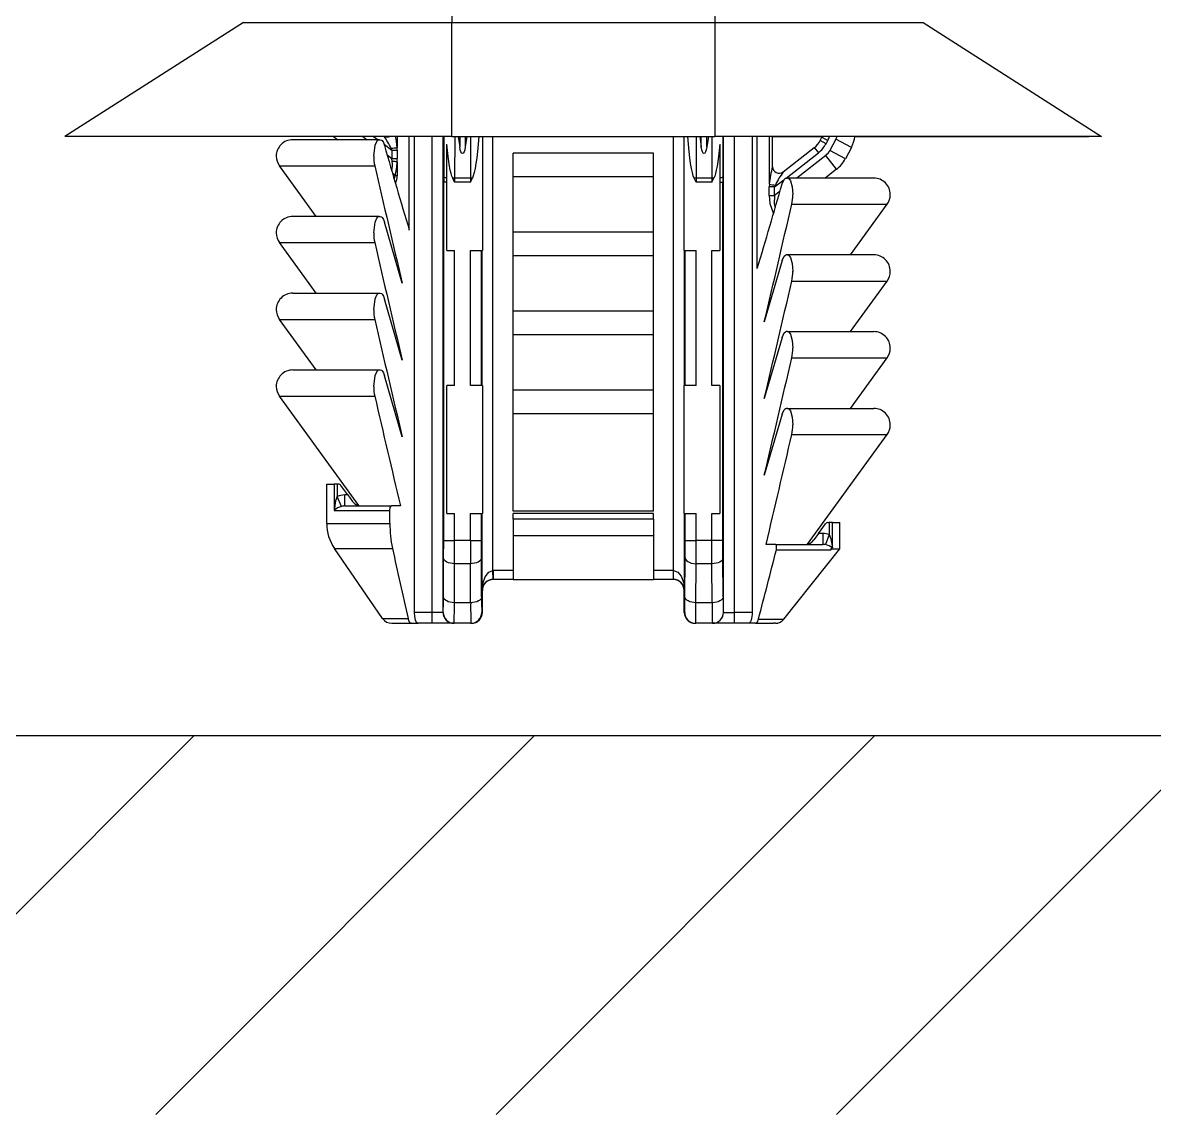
# Model space of a CAD drawing. Header units: inches. Extents: x 47316 to 59086, y 3141 to 11743.
# Drawn here: x 51498.73 to 51506.19, y 3564.49 to 3571.69 of the extents above; entities that cross this region are included whole.
import ezdxf

# ---------------------------------------------------------------- set-up
doc = ezdxf.new("R2010")
doc.units = ezdxf.units.IN
doc.header["$MEASUREMENT"] = 0

msp = doc.modelspace()

# ---------------------------------------------------------------- linework, layer by layer
at = {"color": 0, "lineweight": -2, "ltscale": 0.003915}
for p, q in [((51501.5574, 3571.7372), (51501.5574, 3571.6918)), ((51503.293, 3571.7372), (51503.293, 3571.6918))]:
    msp.add_line(p, q, dxfattribs=at)
at = {"color": 0, "lineweight": -2, "ltscale": 0.120668}
for p, q in [((51500.1846, 3571.6918), (51499.0071, 3570.9417)), ((51504.6658, 3571.6918), (51505.8433, 3570.9417))]:
    msp.add_line(p, q, dxfattribs=at)
at = {"color": 0, "lineweight": -2, "ltscale": 0.118646}
for p, q in [((51500.1846, 3571.6918), (51501.5574, 3571.6918)), ((51503.293, 3571.6918), (51504.6658, 3571.6918))]:
    msp.add_line(p, q, dxfattribs=at)
at = {"color": 0, "lineweight": -2, "ltscale": 0.064835}
for p, q in [((51501.5574, 3570.9417), (51501.5574, 3571.6918)), ((51503.293, 3571.6918), (51503.293, 3570.9417))]:
    msp.add_line(p, q, dxfattribs=at)
at = {"color": 0, "lineweight": -2, "ltscale": 0.15}
for p, q in [((51501.5574, 3571.6918), (51503.293, 3571.6918)), ((51501.5574, 3570.9417), (51503.293, 3570.9417))]:
    msp.add_line(p, q, dxfattribs=at)
at = {"color": 0, "lineweight": -2, "ltscale": 0.220416}
for p, q in [((51501.5574, 3570.9417), (51499.0071, 3570.9417)), ((51505.8433, 3570.9417), (51503.293, 3570.9417))]:
    msp.add_line(p, q, dxfattribs=at)
at = {"color": 0, "lineweight": -2, "ltscale": 0.049155}
for p, q in [((51501.0782, 3570.92), (51500.5094, 3570.92)), ((51504.341, 3570.6669), (51503.7723, 3570.6669)), ((51501.0782, 3570.4138), (51500.5094, 3570.4138)), ((51504.341, 3570.1607), (51503.7723, 3570.1607))]:
    msp.add_line(p, q, dxfattribs=at)
at = {"color": 0, "lineweight": -2, "ltscale": 0.003116}
for p, q in [((51500.7783, 3570.9417), (51500.8071, 3570.92)), ((51500.9706, 3570.9417), (51500.9994, 3570.92))]:
    msp.add_line(p, q, dxfattribs=at)
at = {"color": 0, "lineweight": -2, "ltscale": 0.003115}
msp.add_line((51501.0427, 3570.9417), (51501.0715, 3570.92), dxfattribs=at)
at = {"color": 0, "lineweight": -2}
for p, q in [((51501.0521, 3570.8833), (51501.0628, 3570.9088)), ((51501.0628, 3570.9088), (51501.0694, 3570.9164)), ((51501.0694, 3570.9164), (51501.0728, 3570.9187)), ((51501.0728, 3570.9187), (51501.0782, 3570.92)), ((51501.0865, 3570.92), (51501.0938, 3570.9177)), ((51501.0938, 3570.9177), (51501.0985, 3570.9138)), ((51501.0985, 3570.9138), (51501.107, 3570.9008)), ((51501.107, 3570.9008), (51501.1141, 3570.8817)), ((51501.0434, 3570.8112), (51501.0521, 3570.8833)), ((51503.7363, 3570.6286), (51503.7497, 3570.658)), ((51503.7497, 3570.658), (51503.7579, 3570.6654)), ((51503.7579, 3570.6654), (51503.7639, 3570.6669)), ((51503.7723, 3570.6669), (51503.7789, 3570.6649)), ((51503.7789, 3570.6649), (51503.7832, 3570.6613)), ((51503.7832, 3570.6613), (51503.7911, 3570.6496)), ((51503.7911, 3570.6496), (51503.803, 3570.6089)), ((51503.803, 3570.6089), (51503.8071, 3570.5581)), ((51503.6516, 3570.5529), (51503.6557, 3570.4998)), ((51503.687, 3570.5529), (51503.6849, 3570.4965)), ((51503.6557, 3570.4998), (51503.6791, 3570.4308)), ((51503.6849, 3570.4965), (51503.6907, 3570.4709)), ((51501.0434, 3570.305), (51501.0521, 3570.3771)), ((51501.0521, 3570.3771), (51501.0628, 3570.4026)), ((51501.0628, 3570.4026), (51501.0694, 3570.4102)), ((51501.0694, 3570.4102), (51501.0728, 3570.4125)), ((51501.0728, 3570.4125), (51501.0782, 3570.4138)), ((51501.0865, 3570.4138), (51501.0938, 3570.4115)), ((51501.0938, 3570.4115), (51501.0985, 3570.4076)), ((51501.0985, 3570.4076), (51501.107, 3570.3946)), ((51501.107, 3570.3946), (51501.1141, 3570.3755)), ((51503.7363, 3570.1224), (51503.7497, 3570.1518)), ((51503.7497, 3570.1518), (51503.7579, 3570.1591)), ((51503.7579, 3570.1591), (51503.7639, 3570.1607)), ((51503.7723, 3570.1607), (51503.7789, 3570.1586)), ((51503.7789, 3570.1586), (51503.7832, 3570.1551)), ((51503.7832, 3570.1551), (51503.7911, 3570.1434)), ((51503.7911, 3570.1434), (51503.803, 3570.1027)), ((51503.803, 3570.1027), (51503.8071, 3570.0518)), ((51501.0434, 3569.7987), (51501.0521, 3569.8709)), ((51501.0521, 3569.8709), (51501.0628, 3569.8964)), ((51501.0628, 3569.8964), (51501.0694, 3569.904)), ((51501.0694, 3569.904), (51501.0728, 3569.9063)), ((51501.0728, 3569.9063), (51501.0782, 3569.9076)), ((51501.0865, 3569.9076), (51501.0938, 3569.9053)), ((51501.0938, 3569.9053), (51501.0985, 3569.9014)), ((51501.0985, 3569.9014), (51501.107, 3569.8884)), ((51501.107, 3569.8884), (51501.1141, 3569.8693)), ((51503.7363, 3569.6162), (51503.7497, 3569.6456)), ((51503.7497, 3569.6456), (51503.7579, 3569.6529)), ((51503.7579, 3569.6529), (51503.7639, 3569.6545)), ((51503.7723, 3569.6545), (51503.7789, 3569.6524)), ((51503.7789, 3569.6524), (51503.7832, 3569.6489)), ((51503.7832, 3569.6489), (51503.7911, 3569.6372)), ((51503.7911, 3569.6372), (51503.803, 3569.5965)), ((51503.803, 3569.5965), (51503.8071, 3569.5456)), ((51501.0694, 3569.3978), (51501.0728, 3569.4001)), ((51501.0728, 3569.4001), (51501.0782, 3569.4014)), ((51501.0865, 3569.4014), (51501.0938, 3569.3991)), ((51501.0434, 3569.2925), (51501.0521, 3569.3647)), ((51501.0521, 3569.3647), (51501.0628, 3569.3902)), ((51501.0628, 3569.3902), (51501.0694, 3569.3978)), ((51501.0938, 3569.3991), (51501.0985, 3569.3952)), ((51501.0985, 3569.3952), (51501.107, 3569.3822)), ((51501.107, 3569.3822), (51501.1141, 3569.3631)), ((51503.7363, 3569.11), (51503.7497, 3569.1394)), ((51503.7497, 3569.1394), (51503.7579, 3569.1467)), ((51503.7579, 3569.1467), (51503.7639, 3569.1482)), ((51503.7723, 3569.1482), (51503.7789, 3569.1462)), ((51503.7789, 3569.1462), (51503.7832, 3569.1427)), ((51503.7832, 3569.1427), (51503.7911, 3569.131)), ((51503.7911, 3569.131), (51503.803, 3569.0903)), ((51503.803, 3569.0903), (51503.8071, 3569.0394)), ((51500.7921, 3568.5375), (51500.782, 3568.4757)), ((51500.8027, 3568.5667), (51500.7921, 3568.5375)), ((51501.1552, 3568.5017), (51501.157, 3568.5037)), ((51501.157, 3568.5037), (51501.1579, 3568.5043)), ((51501.1579, 3568.5043), (51501.1594, 3568.5046)), ((51501.15, 3568.4757), (51501.1524, 3568.4949)), ((51501.1524, 3568.4949), (51501.1552, 3568.5017)), ((51504.0477, 3568.3161), (51504.0584, 3568.2885)), ((51504.0584, 3568.2885), (51504.0684, 3568.2295)), ((51503.6944, 3568.2513), (51503.6933, 3568.2515)), ((51503.6951, 3568.2508), (51503.6944, 3568.2513)), ((51503.6964, 3568.2493), (51503.6951, 3568.2508)), ((51503.6986, 3568.2441), (51503.6964, 3568.2493)), ((51503.7004, 3568.2295), (51503.6986, 3568.2441)), ((51503.0972, 3568.1618), (51503.0982, 3568.1557)), ((51503.0982, 3568.1557), (51503.1052, 3568.1445)), ((51503.1052, 3568.1445), (51503.1137, 3568.1376)), ((51503.1137, 3568.1376), (51503.1363, 3568.1279)), ((51501.7776, 3568.0373), (51501.803, 3568.0683)), ((51501.803, 3568.0683), (51501.8297, 3568.078)), ((51503.0207, 3568.078), (51503.0487, 3568.0675)), ((51503.0487, 3568.0675), (51503.07, 3568.0423)), ((51503.1363, 3568.1279), (51503.1695, 3568.1234)), ((51501.7574, 3567.9478), (51501.7622, 3567.9936)), ((51501.7622, 3567.9936), (51501.7776, 3568.0373)), ((51503.07, 3568.0423), (51503.0876, 3567.9963)), ((51503.0876, 3567.9963), (51503.093, 3567.9478)), ((51501.2773, 3567.7424), (51501.2705, 3567.7622)), ((51503.5733, 3567.7409), (51503.58, 3567.7582)), ((51501.2829, 3567.7345), (51501.2773, 3567.7424)), ((51501.286, 3567.7322), (51501.2829, 3567.7345)), ((51501.2907, 3567.7309), (51501.286, 3567.7322)), ((51503.5609, 3567.7309), (51503.5652, 3567.732)), ((51503.5652, 3567.732), (51503.5681, 3567.734)), ((51503.5681, 3567.734), (51503.5733, 3567.7409))]:
    msp.add_line(p, q, dxfattribs=at)
at = {"color": 0, "lineweight": -2, "ltscale": 0.00072}
for p, q in [((51501.0782, 3570.92), (51501.0865, 3570.92)), ((51503.7723, 3570.6669), (51503.7639, 3570.6669)), ((51501.0782, 3570.4138), (51501.0865, 3570.4138)), ((51503.7723, 3570.1607), (51503.7639, 3570.1607)), ((51501.0782, 3569.9076), (51501.0865, 3569.9076)), ((51503.7723, 3569.6545), (51503.7639, 3569.6545)), ((51501.0782, 3569.4014), (51501.0865, 3569.4014)), ((51503.7723, 3569.1482), (51503.7639, 3569.1482))]:
    msp.add_line(p, q, dxfattribs=at)
at = {"color": 0, "lineweight": -2, "ltscale": 0.006281}
msp.add_line((51501.1981, 3570.9417), (51501.1981, 3570.869), dxfattribs=at)
at = {"color": 0, "lineweight": -2, "ltscale": 0.0534}
msp.add_line((51501.2778, 3570.3238), (51501.2778, 3570.9417), dxfattribs=at)
at = {"color": 0, "lineweight": -2, "ltscale": 0.27125}
for p, q in [((51501.3116, 3567.8032), (51501.3116, 3570.9417)), ((51501.4279, 3567.8032), (51501.4279, 3570.9417)), ((51501.5002, 3567.8032), (51501.5002, 3570.9417)), ((51503.3502, 3567.8032), (51503.3502, 3570.9417)), ((51503.4225, 3567.8032), (51503.4225, 3570.9417)), ((51503.5389, 3570.9417), (51503.5389, 3567.8032))]:
    msp.add_line(p, q, dxfattribs=at)
at = {"color": 0, "lineweight": -2, "ltscale": 0.023305}
for p, q in [((51501.5049, 3570.9417), (51501.5046, 3570.672)), ((51503.3456, 3570.9417), (51503.3458, 3570.672))]:
    msp.add_line(p, q, dxfattribs=at)
at = {"color": 0, "lineweight": -2, "ltscale": 0.023871}
for p, q in [((51501.5772, 3570.9417), (51501.577, 3570.6655)), ((51501.6804, 3570.9417), (51501.6806, 3570.6655)), ((51503.1701, 3570.9417), (51503.1698, 3570.6655)), ((51503.2731, 3570.9417), (51503.2735, 3570.6655))]:
    msp.add_line(p, q, dxfattribs=at)
at = {"color": 0, "lineweight": -2, "ltscale": 0.006077}
for p, q in [((51501.6003, 3570.9417), (51501.6107, 3570.8721)), ((51501.6573, 3570.9417), (51501.6469, 3570.8721)), ((51503.1932, 3570.9417), (51503.2036, 3570.8721)), ((51503.2501, 3570.9417), (51503.2397, 3570.8721))]:
    msp.add_line(p, q, dxfattribs=at)
at = {"color": 0, "lineweight": -2, "ltscale": 0.00601}
for p, q in [((51501.6107, 3570.9417), (51501.6107, 3570.8721)), ((51501.6469, 3570.9417), (51501.6469, 3570.8721)), ((51503.2036, 3570.8721), (51503.2036, 3570.9417)), ((51503.2397, 3570.8721), (51503.2397, 3570.9417))]:
    msp.add_line(p, q, dxfattribs=at)
at = {"color": 0, "lineweight": -2, "ltscale": 0.065}
for p, q in [((51501.7608, 3570.9417), (51501.7608, 3570.1896)), ((51503.0896, 3570.1896), (51503.0896, 3570.9417))]:
    msp.add_line(p, q, dxfattribs=at)
at = {"color": 0, "lineweight": -2, "ltscale": 0.247501}
for p, q in [((51501.8297, 3568.078), (51501.8297, 3570.9417)), ((51503.0207, 3568.078), (51503.0207, 3570.9417))]:
    msp.add_line(p, q, dxfattribs=at)
at = {"color": 0, "lineweight": -2, "ltscale": 0.075275}
msp.add_line((51503.5727, 3570.0707), (51503.5727, 3570.9417), dxfattribs=at)
at = {"color": 0, "lineweight": -2, "ltscale": 0.027232}
msp.add_line((51503.6524, 3570.6266), (51503.6524, 3570.9417), dxfattribs=at)
at = {"color": 0, "lineweight": -2, "ltscale": 0.017291}
msp.add_line((51503.6737, 3570.7416), (51503.6737, 3570.9417), dxfattribs=at)
at = {"color": 0, "lineweight": -2, "ltscale": 0.028403}
msp.add_line((51503.6737, 3570.9417), (51504.0023, 3570.9417), dxfattribs=at)
at = {"color": 0, "lineweight": -2, "ltscale": 0.002123}
msp.add_line((51503.9877, 3570.9139), (51503.9992, 3570.9356), dxfattribs=at)
at = {"color": 0, "lineweight": -2, "ltscale": 0.00375}
for p, q in [((51504.026, 3570.8935), (51503.9877, 3570.9139)), ((51503.9992, 3570.9356), (51504.0375, 3570.9152)), ((51503.949, 3570.8678), (51503.9757, 3570.8336))]:
    msp.add_line(p, q, dxfattribs=at)
at = {"color": 0, "lineweight": -2, "ltscale": 0.002122}
msp.add_line((51504.026, 3570.8935), (51504.0375, 3570.9152), dxfattribs=at)
at = {"color": 0, "lineweight": -2, "ltscale": 0.007319}
msp.add_line((51504.0911, 3570.9235), (51504.0513, 3570.8487), dxfattribs=at)
at = {"color": 0, "lineweight": -2, "ltscale": 0.01}
for p, q in [((51504.1932, 3570.8691), (51504.0911, 3570.9235)), ((51504.0955, 3570.7253), (51504.0243, 3570.8164))]:
    msp.add_line(p, q, dxfattribs=at)
at = {"color": 0, "lineweight": -2, "ltscale": 0.133354}
msp.add_line((51504.2167, 3570.9417), (51505.7596, 3570.9417), dxfattribs=at)
at = {"color": 0, "lineweight": -2, "ltscale": 0.005624}
msp.add_line((51501.1115, 3570.8898), (51501.1635, 3570.8507), dxfattribs=at)
at = {"color": 0, "lineweight": -2, "ltscale": 0.00342}
msp.add_line((51501.1319, 3570.8201), (51501.1635, 3570.7963), dxfattribs=at)
at = {"color": 0, "lineweight": -2, "ltscale": 0.001182}
msp.add_line((51501.1635, 3570.8507), (51501.1584, 3570.8634), dxfattribs=at)
at = {"color": 0, "lineweight": -2, "ltscale": 0.004696}
for p, q in [((51501.1635, 3570.8507), (51501.1635, 3570.7963)), ((51501.1988, 3570.8507), (51501.1988, 3570.7963))]:
    msp.add_line(p, q, dxfattribs=at)
at = {"color": 0, "lineweight": -2, "ltscale": 0.003053}
for p, q in [((51501.1635, 3570.8507), (51501.1988, 3570.8507)), ((51501.1635, 3570.7963), (51501.1988, 3570.7963)), ((51503.687, 3570.608), (51503.6516, 3570.608)), ((51503.6516, 3570.5529), (51503.687, 3570.5529))]:
    msp.add_line(p, q, dxfattribs=at)
at = {"color": 0, "lineweight": -2, "ltscale": 0.001587}
msp.add_line((51501.1988, 3570.8507), (51501.1981, 3570.869), dxfattribs=at)
at = {"color": 0, "lineweight": -2, "ltscale": 0.060509}
for p, q in [((51501.5257, 3570.1896), (51501.5257, 3570.8897)), ((51503.3247, 3570.8897), (51503.3247, 3570.1896))]:
    msp.add_line(p, q, dxfattribs=at)
at = {"color": 0, "lineweight": -2, "ltscale": 0.001342}
for p, q in [((51501.9624, 3570.8151), (51501.9624, 3570.8306)), ((51502.888, 3570.8151), (51502.888, 3570.8306)), ((51501.9624, 3570.2944), (51501.9624, 3570.31)), ((51502.888, 3570.2944), (51502.888, 3570.31)), ((51501.9624, 3569.7738), (51501.9624, 3569.7893)), ((51502.888, 3569.7738), (51502.888, 3569.7893)), ((51501.9624, 3569.2531), (51501.9624, 3569.2686)), ((51502.888, 3569.2531), (51502.888, 3569.2686))]:
    msp.add_line(p, q, dxfattribs=at)
at = {"color": 0, "lineweight": -2, "ltscale": 0.079999}
for p, q in [((51502.888, 3570.8306), (51501.9624, 3570.8306)), ((51502.888, 3570.6749), (51501.9624, 3570.6749)), ((51502.888, 3570.31), (51501.9624, 3570.31)), ((51502.888, 3570.1543), (51501.9624, 3570.1543)), ((51502.888, 3569.7893), (51501.9624, 3569.7893)), ((51502.888, 3569.6336), (51501.9624, 3569.6336)), ((51502.888, 3569.2686), (51501.9624, 3569.2686)), ((51502.888, 3569.1129), (51501.9624, 3569.1129)), ((51502.888, 3568.4714), (51501.9624, 3568.4714)), ((51502.888, 3568.454), (51501.9624, 3568.454)), ((51502.888, 3568.4173), (51501.9624, 3568.4173)), ((51501.9624, 3568.3094), (51502.888, 3568.3094)), ((51501.9624, 3568.0201), (51502.888, 3568.0201))]:
    msp.add_line(p, q, dxfattribs=at)
at = {"color": 0, "lineweight": -2, "ltscale": 0.022526}
msp.add_line((51503.7437, 3570.7073), (51503.949, 3570.8678), dxfattribs=at)
at = {"color": 0, "lineweight": -2, "ltscale": 0.023425}
msp.add_line((51503.7622, 3570.6667), (51503.9757, 3570.8336), dxfattribs=at)
at = {"color": 0, "lineweight": -2, "ltscale": 0.010001}
msp.add_line((51504.1535, 3570.7944), (51504.0513, 3570.8487), dxfattribs=at)
at = {"color": 0, "lineweight": -2, "ltscale": 0.007318}
msp.add_line((51504.1932, 3570.8691), (51504.1535, 3570.7944), dxfattribs=at)
at = {"color": 0, "lineweight": -2, "ltscale": 0.05435}
for p, q in [((51500.4212, 3570.7472), (51501.05, 3570.7472)), ((51503.8004, 3570.4941), (51504.4293, 3570.4941)), ((51500.4212, 3570.241), (51501.05, 3570.241)), ((51503.8004, 3569.9879), (51504.4293, 3569.9879)), ((51500.4212, 3569.7348), (51501.05, 3569.7348)), ((51503.8004, 3569.4817), (51504.4293, 3569.4817)), ((51500.4212, 3569.2286), (51501.05, 3569.2286)), ((51503.8004, 3568.9755), (51504.4293, 3568.9755))]:
    msp.add_line(p, q, dxfattribs=at)
at = {"color": 0, "lineweight": -2, "ltscale": 0.03562}
for p, q in [((51500.6634, 3570.4138), (51500.4212, 3570.7472)), ((51504.187, 3570.1607), (51504.4293, 3570.4941)), ((51500.6634, 3569.9076), (51500.4212, 3570.241)), ((51504.187, 3569.6545), (51504.4293, 3569.9879)), ((51500.6634, 3569.4014), (51500.4212, 3569.7348)), ((51504.187, 3569.1482), (51504.4293, 3569.4817))]:
    msp.add_line(p, q, dxfattribs=at)
at = {"color": 0, "lineweight": -2, "ltscale": 0.001675}
msp.add_line((51501.1658, 3570.7771), (51501.1635, 3570.7963), dxfattribs=at)
at = {"color": 0, "lineweight": -2, "ltscale": 0.002025}
msp.add_line((51501.1981, 3570.7729), (51501.1988, 3570.7963), dxfattribs=at)
at = {"color": 0, "lineweight": -2, "ltscale": 0.007914}
msp.add_line((51501.1981, 3570.7729), (51501.1981, 3570.6813), dxfattribs=at)
at = {"color": 0, "lineweight": -2, "ltscale": 0.012116}
for p, q in [((51501.9624, 3570.6749), (51501.9624, 3570.8151)), ((51502.888, 3570.6749), (51502.888, 3570.8151)), ((51501.9624, 3570.1543), (51501.9624, 3570.2944)), ((51502.888, 3570.1543), (51502.888, 3570.2944)), ((51501.9624, 3569.6336), (51501.9624, 3569.7738)), ((51502.888, 3569.6336), (51502.888, 3569.7738)), ((51501.9624, 3569.1129), (51501.9624, 3569.2531)), ((51502.888, 3569.1129), (51502.888, 3569.2531))]:
    msp.add_line(p, q, dxfattribs=at)
at = {"color": 0, "lineweight": -2, "ltscale": 0.020996}
msp.add_line((51504.0243, 3570.8164), (51503.8328, 3570.6669), dxfattribs=at)
at = {"color": 0, "lineweight": -2, "ltscale": 0.001242}
msp.add_line((51501.1981, 3570.6813), (51501.1837, 3570.6813), dxfattribs=at)
at = {"color": 0, "lineweight": -2, "ltscale": 0.002829}
for p, q in [((51501.5046, 3570.672), (51501.5046, 3570.6393)), ((51503.3458, 3570.672), (51503.3458, 3570.6393))]:
    msp.add_line(p, q, dxfattribs=at)
at = {"color": 0, "lineweight": -2, "ltscale": 0.055446}
for p, q in [((51501.9624, 3570.0334), (51501.9624, 3570.6749)), ((51501.9624, 3569.5127), (51501.9624, 3570.1543)), ((51501.9624, 3568.4714), (51501.9624, 3569.1129)), ((51502.888, 3568.4714), (51502.888, 3569.1129))]:
    msp.add_line(p, q, dxfattribs=at)
at = {"color": 0, "lineweight": -2, "ltscale": 0.031538}
for p, q in [((51502.888, 3570.31), (51502.888, 3570.6749)), ((51502.888, 3569.7894), (51502.888, 3570.1543)), ((51502.888, 3569.2687), (51502.888, 3569.6336))]:
    msp.add_line(p, q, dxfattribs=at)
at = {"color": 0, "lineweight": -2, "ltscale": 0.008197}
msp.add_line((51504.0955, 3570.7253), (51504.0208, 3570.6669), dxfattribs=at)
at = {"color": 0, "lineweight": -2, "ltscale": 0.204189}
for p, q in [((51501.5046, 3568.2767), (51501.5046, 3570.6393)), ((51503.3458, 3568.2767), (51503.3458, 3570.6393))]:
    msp.add_line(p, q, dxfattribs=at)
at = {"color": 0, "lineweight": -2, "ltscale": 0.001822}
for p, q in [((51501.5257, 3570.6393), (51501.5046, 3570.6393)), ((51503.3247, 3570.6393), (51503.3458, 3570.6393))]:
    msp.add_line(p, q, dxfattribs=at)
at = {"color": 0, "lineweight": -2, "ltscale": 0.002539}
for p, q in [((51501.5769, 3570.6393), (51501.5639, 3570.6656)), ((51501.6806, 3570.6393), (51501.6937, 3570.6656)), ((51503.1698, 3570.6393), (51503.1567, 3570.6656)), ((51503.2735, 3570.6393), (51503.2866, 3570.6656))]:
    msp.add_line(p, q, dxfattribs=at)
at = {"color": 0, "lineweight": -2, "ltscale": 0.008963}
for p, q in [((51501.6806, 3570.6393), (51501.5769, 3570.6393)), ((51501.6806, 3568.2767), (51501.5769, 3568.2767))]:
    msp.add_line(p, q, dxfattribs=at)
at = {"color": 0, "lineweight": -2, "ltscale": 0.002263}
for p, q in [((51501.577, 3570.6655), (51501.577, 3570.6393)), ((51501.6806, 3570.6655), (51501.6806, 3570.6393)), ((51503.1698, 3570.6655), (51503.1698, 3570.6393)), ((51503.2735, 3570.6655), (51503.2735, 3570.6393))]:
    msp.add_line(p, q, dxfattribs=at)
at = {"color": 0, "lineweight": -2, "ltscale": 0.008961}
for p, q in [((51501.6806, 3570.6655), (51501.577, 3570.6655)), ((51503.2735, 3570.6655), (51503.1698, 3570.6655)), ((51503.2735, 3570.6393), (51503.1698, 3570.6393))]:
    msp.add_line(p, q, dxfattribs=at)
at = {"color": 0, "lineweight": -2, "ltscale": 0.00161}
msp.add_line((51503.6524, 3570.6266), (51503.6516, 3570.608), dxfattribs=at)
at = {"color": 0, "lineweight": -2, "ltscale": 0.004758}
for p, q in [((51503.6516, 3570.5529), (51503.6516, 3570.608)), ((51503.687, 3570.5529), (51503.687, 3570.608))]:
    msp.add_line(p, q, dxfattribs=at)
at = {"color": 0, "lineweight": -2, "ltscale": 0.006692}
msp.add_line((51503.687, 3570.608), (51503.748, 3570.6556), dxfattribs=at)
at = {"color": 0, "lineweight": -2, "ltscale": 0.001213}
msp.add_line((51503.6922, 3570.621), (51503.687, 3570.608), dxfattribs=at)
at = {"color": 0, "lineweight": -2, "ltscale": 0.003911}
msp.add_line((51503.7226, 3570.5808), (51503.687, 3570.5529), dxfattribs=at)
at = {"color": 0, "lineweight": -2, "ltscale": 0.036246}
for p, q in [((51501.2314, 3569.9728), (51501.1141, 3570.3755)), ((51503.7363, 3570.1224), (51503.6191, 3569.7197)), ((51501.2314, 3569.4666), (51501.1141, 3569.8693)), ((51503.7363, 3569.6162), (51503.6191, 3569.2135)), ((51501.2314, 3568.9604), (51501.1141, 3569.3631)), ((51503.7363, 3569.11), (51503.6191, 3568.7073))]:
    msp.add_line(p, q, dxfattribs=at)
at = {"color": 0, "lineweight": -2, "ltscale": 0.004428}
for p, q in [((51501.5257, 3570.1896), (51501.5769, 3570.1896)), ((51503.2735, 3570.1896), (51503.3247, 3570.1896)), ((51501.5769, 3569.299), (51501.5257, 3569.299)), ((51503.3247, 3569.299), (51503.2735, 3569.299)), ((51501.5257, 3568.454), (51501.5769, 3568.454)), ((51503.2735, 3568.454), (51503.3247, 3568.454))]:
    msp.add_line(p, q, dxfattribs=at)
at = {"color": 0, "lineweight": -2, "ltscale": 0.076974}
for p, q in [((51501.5769, 3569.299), (51501.5769, 3570.1896)), ((51501.6806, 3569.299), (51501.6806, 3570.1896)), ((51501.753, 3569.299), (51501.753, 3570.1896)), ((51501.7574, 3569.299), (51501.7574, 3570.1896)), ((51503.093, 3569.299), (51503.093, 3570.1896)), ((51503.0975, 3569.299), (51503.0975, 3570.1896)), ((51503.1698, 3569.299), (51503.1698, 3570.1896)), ((51503.2735, 3569.299), (51503.2735, 3570.1896))]:
    msp.add_line(p, q, dxfattribs=at)
at = {"color": 0, "lineweight": -2, "ltscale": 0.006929}
for p, q in [((51501.6806, 3570.1896), (51501.7608, 3570.1896)), ((51503.0896, 3570.1896), (51503.1698, 3570.1896)), ((51501.7608, 3569.299), (51501.6806, 3569.299)), ((51503.1698, 3569.299), (51503.0896, 3569.299)), ((51501.6806, 3568.454), (51501.7608, 3568.454)), ((51503.0896, 3568.454), (51503.1698, 3568.454))]:
    msp.add_line(p, q, dxfattribs=at)
at = {"color": 0, "lineweight": -2, "ltscale": 0.049174}
for p, q in [((51500.5092, 3569.9076), (51501.0782, 3569.9076)), ((51503.7723, 3569.6545), (51504.3412, 3569.6545)), ((51500.5092, 3569.4014), (51501.0782, 3569.4014)), ((51503.7723, 3569.1482), (51504.3412, 3569.1482))]:
    msp.add_line(p, q, dxfattribs=at)
at = {"color": 0, "lineweight": -2, "ltscale": 0.055445}
msp.add_line((51501.9624, 3568.9921), (51501.9624, 3569.6336), dxfattribs=at)
at = {"color": 0, "lineweight": -2, "ltscale": 0.073026}
for p, q in [((51501.5257, 3568.454), (51501.5257, 3569.299)), ((51501.7608, 3569.299), (51501.7608, 3568.454)), ((51503.0896, 3568.454), (51503.0896, 3569.299)), ((51503.3247, 3569.299), (51503.3247, 3568.454))]:
    msp.add_line(p, q, dxfattribs=at)
at = {"color": 0, "lineweight": -2, "ltscale": 0.077129}
for p, q in [((51500.9457, 3568.5066), (51500.4212, 3569.2286)), ((51503.9047, 3568.2535), (51504.4293, 3568.9755))]:
    msp.add_line(p, q, dxfattribs=at)
at = {"color": 0, "lineweight": -2, "ltscale": 0.004233}
for p, q in [((51500.733, 3568.6493), (51500.782, 3568.6493)), ((51504.0684, 3568.3962), (51504.1174, 3568.3962))]:
    msp.add_line(p, q, dxfattribs=at)
at = {"color": 0, "lineweight": -2, "ltscale": 0.022501}
msp.add_line((51500.733, 3568.3889), (51500.733, 3568.6493), dxfattribs=at)
at = {"color": 0, "lineweight": -2, "ltscale": 0.015}
msp.add_line((51500.782, 3568.6493), (51500.782, 3568.4757), dxfattribs=at)
at = {"color": 0, "lineweight": -2, "ltscale": 0.001788}
for p, q in [((51500.8027, 3568.6493), (51500.782, 3568.6493)), ((51504.0684, 3568.3962), (51504.0477, 3568.3962))]:
    msp.add_line(p, q, dxfattribs=at)
at = {"color": 0, "lineweight": -2, "ltscale": 0.000575}
for p, q in [((51500.8094, 3568.6493), (51500.8027, 3568.6493)), ((51504.0411, 3568.3962), (51504.0477, 3568.3962))]:
    msp.add_line(p, q, dxfattribs=at)
at = {"color": 0, "lineweight": -2, "ltscale": 0.007133}
msp.add_line((51500.8027, 3568.6493), (51500.8027, 3568.5667), dxfattribs=at)
at = {"color": 0, "lineweight": -2, "ltscale": 0.006754}
for p, q in [((51500.8731, 3568.577), (51500.8272, 3568.6402)), ((51503.9773, 3568.3239), (51504.0232, 3568.3871))]:
    msp.add_line(p, q, dxfattribs=at)
at = {"color": 0, "lineweight": -2, "ltscale": 0.00613}
msp.add_line((51500.831, 3568.5017), (51500.8027, 3568.5667), dxfattribs=at)
at = {"color": 0, "lineweight": -2, "ltscale": 0.00625}
for p, q in [((51500.8526, 3568.5046), (51500.8526, 3568.577)), ((51504.0056, 3568.3239), (51504.0056, 3568.2515)), ((51501.5046, 3568.2767), (51501.5769, 3568.2767)), ((51501.6806, 3568.2767), (51501.753, 3568.2767)), ((51503.3458, 3568.2767), (51503.2735, 3568.2767)), ((51501.4279, 3567.7309), (51501.4279, 3567.8032)), ((51501.5002, 3567.8032), (51501.4279, 3567.8032)), ((51503.3502, 3567.8032), (51503.4225, 3567.8032)), ((51503.4225, 3567.7309), (51503.4225, 3567.8032))]:
    msp.add_line(p, q, dxfattribs=at)
at = {"color": 0, "lineweight": -2, "ltscale": 0.001775}
msp.add_line((51500.8731, 3568.577), (51500.8526, 3568.577), dxfattribs=at)
at = {"color": 0, "lineweight": -2, "ltscale": 0.026512}
msp.add_line((51500.8526, 3568.5046), (51501.1594, 3568.5046), dxfattribs=at)
at = {"color": 0, "lineweight": -2, "ltscale": 0.004541}
for p, q in [((51500.8731, 3568.577), (51500.904, 3568.5344)), ((51503.9773, 3568.3239), (51503.9464, 3568.2813))]:
    msp.add_line(p, q, dxfattribs=at)
at = {"color": 0, "lineweight": -2, "ltscale": 0.005188}
msp.add_line((51501.2194, 3568.5046), (51501.1594, 3568.5046), dxfattribs=at)
at = {"color": 0, "lineweight": -2, "ltscale": 0.031807}
msp.add_line((51500.782, 3568.4757), (51501.15, 3568.4757), dxfattribs=at)
at = {"color": 0, "lineweight": -2, "ltscale": 0.0075}
msp.add_line((51501.15, 3568.3889), (51501.15, 3568.4757), dxfattribs=at)
at = {"color": 0, "lineweight": -2, "ltscale": 0.015323}
for p, q in [((51501.5769, 3568.2767), (51501.5769, 3568.454)), ((51501.6806, 3568.2767), (51501.6806, 3568.454)), ((51501.753, 3568.2767), (51501.753, 3568.454)), ((51503.0975, 3568.2767), (51503.0975, 3568.454)), ((51503.1698, 3568.2767), (51503.1698, 3568.454)), ((51503.2735, 3568.2767), (51503.2735, 3568.454))]:
    msp.add_line(p, q, dxfattribs=at)
at = {"color": 0, "lineweight": -2, "ltscale": 0.04375}
for p, q in [((51501.7574, 3567.9478), (51501.7574, 3568.454)), ((51503.093, 3567.9478), (51503.093, 3568.454))]:
    msp.add_line(p, q, dxfattribs=at)
at = {"color": 0, "lineweight": -2, "ltscale": 0.003175}
for p, q in [((51501.9624, 3568.4173), (51501.9624, 3568.454)), ((51502.888, 3568.4173), (51502.888, 3568.454))]:
    msp.add_line(p, q, dxfattribs=at)
at = {"color": 0, "lineweight": -2, "ltscale": 0.03604}
msp.add_line((51500.733, 3568.3889), (51501.15, 3568.3889), dxfattribs=at)
at = {"color": 0, "lineweight": -2, "ltscale": 0.009325}
for p, q in [((51501.9624, 3568.4173), (51501.9624, 3568.3094)), ((51502.888, 3568.4173), (51502.888, 3568.3094))]:
    msp.add_line(p, q, dxfattribs=at)
at = {"color": 0, "lineweight": -2, "ltscale": 0.00692}
msp.add_line((51504.0477, 3568.3962), (51504.0477, 3568.3161), dxfattribs=at)
at = {"color": 0, "lineweight": -2, "ltscale": 0.014405}
msp.add_line((51504.0684, 3568.2295), (51504.0684, 3568.3962), dxfattribs=at)
at = {"color": 0, "lineweight": -2, "ltscale": 0.01507}
msp.add_line((51504.1174, 3568.2218), (51504.1174, 3568.3962), dxfattribs=at)
at = {"color": 0, "lineweight": -2, "ltscale": 0.025}
for p, q in [((51501.9624, 3568.3094), (51501.9624, 3568.0201)), ((51502.888, 3568.3094), (51502.888, 3568.0201))]:
    msp.add_line(p, q, dxfattribs=at)
at = {"color": 0, "lineweight": -2, "ltscale": 0.002449}
msp.add_line((51504.0056, 3568.3239), (51503.9773, 3568.3239), dxfattribs=at)
at = {"color": 0, "lineweight": -2, "ltscale": 0.006151}
msp.add_line((51504.0477, 3568.3161), (51504.022, 3568.2497), dxfattribs=at)
at = {"color": 0, "lineweight": -2, "ltscale": 0.033061}
msp.add_line((51500.7839, 3568.2251), (51501.1664, 3568.2251), dxfattribs=at)
at = {"color": 0, "lineweight": -2, "ltscale": 0.04854}
msp.add_line((51501.102, 3567.7622), (51500.7839, 3568.2251), dxfattribs=at)
at = {"color": 0, "lineweight": -2, "ltscale": 0.009936}
for p, q in [((51501.5043, 3568.1618), (51501.5046, 3568.2767)), ((51501.7533, 3568.1618), (51501.753, 3568.2767)), ((51503.0972, 3568.1618), (51503.0975, 3568.2767)), ((51503.3461, 3568.1618), (51503.3458, 3568.2767))]:
    msp.add_line(p, q, dxfattribs=at)
at = {"color": 0, "lineweight": -2, "ltscale": 0.013248}
for p, q in [((51501.5767, 3568.1234), (51501.5769, 3568.2767)), ((51503.1695, 3568.1234), (51503.1695, 3568.2767)), ((51503.2738, 3568.1234), (51503.2735, 3568.2767))]:
    msp.add_line(p, q, dxfattribs=at)
at = {"color": 0, "lineweight": -2, "ltscale": 0.006224}
msp.add_line((51503.0975, 3568.2767), (51503.1695, 3568.2767), dxfattribs=at)
at = {"color": 0, "lineweight": -2, "ltscale": 0.008989}
msp.add_line((51503.2735, 3568.2767), (51503.1695, 3568.2767), dxfattribs=at)
at = {"color": 0, "lineweight": -2, "ltscale": 0.00538}
msp.add_line((51503.6933, 3568.2515), (51503.631, 3568.2515), dxfattribs=at)
at = {"color": 0, "lineweight": -2, "ltscale": 0.026994}
msp.add_line((51503.6933, 3568.2515), (51504.0056, 3568.2515), dxfattribs=at)
at = {"color": 0, "lineweight": -2, "ltscale": 0.031023}
msp.add_line((51503.6988, 3568.2158), (51504.0578, 3568.2158), dxfattribs=at)
at = {"color": 0, "lineweight": -2, "ltscale": 0.051201}
msp.add_line((51503.7486, 3567.7582), (51504.1174, 3568.2218), dxfattribs=at)
at = {"color": 0, "lineweight": -2, "ltscale": 0.000686}
msp.add_line((51504.0578, 3568.2158), (51504.0629, 3568.2218), dxfattribs=at)
at = {"color": 0, "lineweight": -2, "ltscale": 0.000473}
msp.add_line((51504.0629, 3568.2295), (51504.0684, 3568.2295), dxfattribs=at)
at = {"color": 0, "lineweight": -2, "ltscale": 0.000665}
msp.add_line((51504.0629, 3568.2218), (51504.0629, 3568.2295), dxfattribs=at)
at = {"color": 0, "lineweight": -2, "ltscale": 0.004706}
msp.add_line((51504.0629, 3568.2218), (51504.1174, 3568.2218), dxfattribs=at)
at = {"color": 0, "lineweight": -2, "ltscale": 0.022177}
for p, q in [((51501.5029, 3567.9052), (51501.5043, 3568.1618)), ((51501.7547, 3567.9052), (51501.7533, 3568.1618)), ((51503.0958, 3567.9052), (51503.0972, 3568.1618)), ((51503.3475, 3567.9052), (51503.3461, 3568.1618)), ((51501.5753, 3567.8668), (51501.5767, 3568.1234)), ((51501.6823, 3567.8668), (51501.6809, 3568.1234)), ((51503.1681, 3567.8668), (51503.1695, 3568.1234)), ((51503.2752, 3567.8668), (51503.2738, 3568.1234))]:
    msp.add_line(p, q, dxfattribs=at)
at = {"color": 0, "lineweight": -2, "ltscale": 0.009013}
for p, q in [((51501.6809, 3568.1234), (51501.5767, 3568.1234)), ((51503.2738, 3568.1234), (51503.1695, 3568.1234))]:
    msp.add_line(p, q, dxfattribs=at)
at = {"color": 0, "lineweight": -2, "ltscale": 0.005}
for p, q in [((51501.8302, 3568.0201), (51501.8297, 3568.078)), ((51501.8308, 3568.078), (51501.8308, 3568.0201)), ((51503.0196, 3568.0201), (51503.0196, 3568.078)), ((51503.0202, 3568.0201), (51503.0207, 3568.078))]:
    msp.add_line(p, q, dxfattribs=at)
at = {"color": 0, "lineweight": -2, "ltscale": 9.8e-05}
for p, q in [((51501.8297, 3568.078), (51501.8308, 3568.078)), ((51503.0196, 3568.078), (51503.0207, 3568.078))]:
    msp.add_line(p, q, dxfattribs=at)
at = {"color": 0, "lineweight": -2, "ltscale": 0.011371}
for p, q in [((51501.9624, 3568.078), (51501.8308, 3568.078)), ((51503.0196, 3568.078), (51502.888, 3568.078)), ((51501.9624, 3568.0201), (51501.8308, 3568.0201)), ((51503.0196, 3568.0201), (51502.888, 3568.0201))]:
    msp.add_line(p, q, dxfattribs=at)
at = {"color": 0, "lineweight": -2, "ltscale": 5.3e-05}
for p, q in [((51501.8302, 3568.0201), (51501.8308, 3568.0201)), ((51503.0196, 3568.0201), (51503.0202, 3568.0201))]:
    msp.add_line(p, q, dxfattribs=at)
at = {"color": 0, "lineweight": -2, "ltscale": 0.0125}
for p, q in [((51501.7599, 3567.8032), (51501.7599, 3567.9478)), ((51503.0905, 3567.8032), (51503.0905, 3567.9478))]:
    msp.add_line(p, q, dxfattribs=at)
at = {"color": 0, "lineweight": -2, "ltscale": 0.009254}
for p, q in [((51501.6823, 3567.8668), (51501.5753, 3567.8668)), ((51503.2752, 3567.8668), (51503.1681, 3567.8668))]:
    msp.add_line(p, q, dxfattribs=at)
at = {"color": 0, "lineweight": -2, "ltscale": 0.014565}
msp.add_line((51501.102, 3567.7622), (51501.2705, 3567.7622), dxfattribs=at)
at = {"color": 0, "lineweight": -2, "ltscale": 0.010054}
for p, q in [((51501.4279, 3567.8032), (51501.3116, 3567.8032)), ((51503.5389, 3567.8032), (51503.4225, 3567.8032))]:
    msp.add_line(p, q, dxfattribs=at)
at = {"color": 0, "lineweight": -2, "ltscale": 0.000316}
for p, q in [((51501.7563, 3567.8032), (51501.7599, 3567.8032)), ((51503.0942, 3567.8032), (51503.0905, 3567.8032)), ((51501.6839, 3567.7309), (51501.6876, 3567.7309)), ((51503.1665, 3567.7309), (51503.1628, 3567.7309))]:
    msp.add_line(p, q, dxfattribs=at)
at = {"color": 0, "lineweight": -2, "ltscale": 0.013437}
msp.add_line((51503.58, 3567.7582), (51503.7355, 3567.7582), dxfattribs=at)
at = {"color": 0, "lineweight": -2, "ltscale": 0.001137}
msp.add_line((51503.7355, 3567.7582), (51503.7486, 3567.7582), dxfattribs=at)
at = {"color": 0, "lineweight": -2, "ltscale": 0.011156}
msp.add_line((51501.1616, 3567.7309), (51501.2907, 3567.7309), dxfattribs=at)
at = {"color": 0, "lineweight": -2, "ltscale": 0.003897}
msp.add_line((51501.2907, 3567.7309), (51501.3358, 3567.7309), dxfattribs=at)
at = {"color": 0, "lineweight": -2, "ltscale": 0.007964}
for p, q in [((51501.4279, 3567.7309), (51501.3358, 3567.7309)), ((51503.5147, 3567.7309), (51503.4225, 3567.7309))]:
    msp.add_line(p, q, dxfattribs=at)
at = {"color": 0, "lineweight": -2, "ltscale": 0.012498}
for p, q in [((51501.5725, 3567.7309), (51501.4279, 3567.7309)), ((51503.4225, 3567.7309), (51503.2779, 3567.7309))]:
    msp.add_line(p, q, dxfattribs=at)
at = {"color": 0, "lineweight": -2, "ltscale": 0.009532}
for p, q in [((51501.6839, 3567.7309), (51501.5737, 3567.7309)), ((51503.2768, 3567.7309), (51503.1665, 3567.7309))]:
    msp.add_line(p, q, dxfattribs=at)
at = {"color": 0, "lineweight": -2, "ltscale": 0.00399}
msp.add_line((51503.5609, 3567.7309), (51503.5147, 3567.7309), dxfattribs=at)
at = {"color": 0, "lineweight": -2, "ltscale": 0.010352}
msp.add_line((51503.5609, 3567.7309), (51503.6806, 3567.7309), dxfattribs=at)
at = {"color": 0, "lineweight": -2, "ltscale": 0.000984}
msp.add_line((51503.692, 3567.7309), (51503.6806, 3567.7309), dxfattribs=at)
at = {"color": 0, "lineweight": -3}
for p, q in [((51513.697, 3566.988, 0), (51490.5408, 3566.988, 0)), ((51497.3609, 3564.4927), (51499.8562, 3566.988)), ((51499.606, 3564.4927), (51502.1013, 3566.988)), ((51501.851, 3564.4927), (51504.3464, 3566.988)), ((51504.0961, 3564.4927), (51506.5914, 3566.988))]:
    msp.add_line(p, q, dxfattribs=at)
at = {"color": 0, "lineweight": -2}
for centre, radius, start, end in [((51500.5092, 3570.8112), 0.1088, 89.99997, 180), ((51500.6958, 3570.6381), 0.5147, 25.95697, 36.12652), ((51501.1333, 3570.9819), 0.0433, 248.24325, 291.78542), ((51501.1334, 3570.982), 0.0434, 248.33404, 291.66502), ((51500.7023, 3570.8309), 0.4972, 4.39294, 12.86948), ((51503.86, 3570.9818), 0.1446, 308, 332), ((51503.86, 3570.9818), 0.188, 308, 332), ((51503.8715, 3571.0035), 0.1446, 332, 334.71654), ((51503.8715, 3571.0035), 0.188, 332, 340.82001), ((51504.0017, 3570.971), 0.1012, 332, 343.1675), ((51504.0017, 3570.971), 0.2169, 332, 352.23404), ((51547.675, 3584.2229), 48.4345, 195.98869, 196.67645), ((51501.1433, 3571.1166), 0.2536, 273.39737, 282.45768), ((51503.9619, 3570.8962), 0.1012, 308, 332), ((51500.5092, 3570.8112), 0.1088, 180.00087, 215.99913), ((51501.3334, 3570.8085), 0.29, 179.4784, 192.21019), ((51653.5358, 3606.0377), 156.5162, 193.030823, 193.321964), ((51500.9391, 3570.7599), 0.2273, 348.74877, 4.32931), ((51501.1477, 3570.5058), 0.2719, 79.3285, 86.18655), ((51500.7034, 3570.8049), 0.4958, 345.5784, 356.30596), ((51503.9619, 3570.8962), 0.2169, 308, 332), ((51501.1462, 3570.6645), 0.0412, 24.17123, 60.40356), ((51501.0797, 3570.6984), 0.1054, 338.9436, 350.66967), ((51501.0899, 3570.6819), 0.1081, 333.09924, 359.72249), ((51504.2491, 3570.5757), 0.5991, 163.92874, 175.12618), ((51503.7171, 3570.7417), 0.0435, 180.28999, 307.67677), ((51504.1898, 3570.3813), 0.5526, 143.84623, 154.28458), ((51456.9917, 3584.0239), 48.626, 343.32458, 344.00963), ((51503.7071, 3570.8782), 0.2576, 257.72533, 266.66686), ((51504.3412, 3570.5581), 0.1088, 359.99999, 90.00003), ((51503.517, 3570.5554), 0.29, 347.78953, 0.52188), ((51504.3412, 3570.5581), 0.1088, 324.00086, 359.99913), ((51347.0287, 3606.7864), 160.9177, 346.68257, 346.96575), ((51500.5092, 3570.305), 0.1088, 89.99997, 180), ((51500.5092, 3570.305), 0.1088, 180.00087, 215.99913), ((51501.3334, 3570.3023), 0.29, 179.4784, 192.21019), ((51653.5358, 3605.5315), 156.5162, 193.030823, 193.321964), ((51504.3412, 3570.0518), 0.1088, 359.99999, 90.00003), ((51503.5174, 3570.0493), 0.2897, 347.76753, 0.51395), ((51504.3412, 3570.0518), 0.1088, 324.00086, 359.99913), ((51347.0287, 3606.2802), 160.9177, 346.68257, 346.96575), ((51500.5092, 3569.7987), 0.1088, 89.99998, 180), ((51500.5092, 3569.7987), 0.1088, 180.00087, 215.99913), ((51501.3331, 3569.7961), 0.2897, 179.48631, 192.23221), ((51653.5358, 3605.0253), 156.5162, 193.030823, 193.321964), ((51504.3412, 3569.5456), 0.1088, 359.99999, 90.00002), ((51347.0287, 3605.774), 160.9177, 346.68257, 346.96575), ((51503.517, 3569.543), 0.29, 347.78953, 0.52188), ((51504.3412, 3569.5456), 0.1088, 324.00086, 359.99913), ((51500.5092, 3569.2925), 0.1088, 89.99998, 180), ((51500.5092, 3569.2925), 0.1088, 180.00087, 215.99913), ((51501.3334, 3569.2899), 0.29, 179.4784, 192.21019), ((51673.3242, 3609.1417), 176.8374, 193.044352, 193.285243), ((51504.3412, 3569.0394), 0.1088, 359.99999, 90.00002), ((51503.517, 3569.0368), 0.29, 347.78953, 0.52188), ((51504.3412, 3569.0394), 0.1088, 324.00086, 359.99913), ((51331.5936, 3608.8706), 176.7676, 346.71541, 346.956393), ((51500.8094, 3568.6272), 0.022, 36, 90), ((51500.8521, 3568.452), 0.125, 89.79382, 113.30799), ((51500.8519, 3568.4284), 0.0763, 89.46126, 105.84799), ((51500.9625, 3568.577), 0.0723, 216, 270), ((51500.8705, 3568.3676), 0.1398, 106.36387, 129.26729), ((51501.0223, 3568.3889), 0.2893, 180, 214.49641), ((51501.9239, 3568.3826), 0.7738, 179.53331, 191.7474), ((51504.0411, 3568.3741), 0.022, 90, 144), ((51503.8879, 3568.3239), 0.0723, 270, 324), ((51504.0059, 3568.2071), 0.1167, 69.0236, 90.14819), ((51565.3757, 3582.4095), 65.7573, 192.457058, 192.870449), ((51510.5299, 3568.2049), 8.8492, 179.53514, 180.52762), ((51451.9124, 3581.4139), 53.4418, 345.19521, 345.70211), ((51503.6437, 3568.2289), 0.0567, 346.65269, 0.6368), ((51504.0062, 3568.1804), 0.0712, 77.09321, 90.41079), ((51503.9866, 3568.1045), 0.1495, 56.78645, 76.27575), ((51504.0418, 3568.2296), 0.0211, 319.12141, 359.67582), ((51501.8311, 3567.9464), 0.0737, 90.69173, 178.90739), ((51501.8322, 3567.9478), 0.0723, 89.99874, 179.99874), ((51503.0182, 3567.9478), 0.0723, 0.00126, 90.00125), ((51503.0193, 3567.9464), 0.0737, 1.09235, 89.30822), ((51499.0511, 3567.8846), 2.4518, 358.09679, 0.48047), ((51497.2176, 3567.8394), 4.3575, 358.57247, 0.36057), ((51506.0396, 3567.8394), 4.3571, 179.63931, 181.42758), ((51504.2064, 3567.8846), 2.4517, 179.51948, 181.90323), ((51500.644, 3567.8846), 2.4517, 358.09677, 0.48051), ((51498.8109, 3567.8394), 4.3571, 358.57243, 0.36068), ((51507.6328, 3567.8394), 4.3575, 179.63943, 181.42753), ((51505.7993, 3567.8846), 2.4517, 179.51946, 181.90324), ((51501.1616, 3567.8032), 0.0723, 214.49643, 270), ((51501.5725, 3567.8032), 0.0723, 179.99874, 269.99874), ((51501.5737, 3567.8032), 0.0723, 179.99874, 269.99874), ((51501.6839, 3567.8032), 0.0723, 270.00126, 0.00126), ((51501.6876, 3567.8032), 0.0723, 269.99875, 359.99874), ((51503.1628, 3567.8032), 0.0723, 180.00126, 270.00125), ((51503.1666, 3567.8032), 0.0724, 180.04557, 269.95192), ((51503.2768, 3567.8032), 0.0723, 270.00126, 0.00126), ((51503.2779, 3567.8032), 0.0723, 270.00126, 0.00126), ((51503.692, 3567.8032), 0.0723, 269.99988, 321.50011)]:
    msp.add_arc(centre, radius, start, end, dxfattribs=at)
at = {"color": 0, "lineweight": -2, "extrusion": (0, 0, -1)}
for centre, major_axis, ratio, start_param, end_param in [((51501.68, 3571.4512), (-0.0006, 0.7988), 0.090536, 2.262595, 2.959711), ((51503.1704, 3571.4512), (0.0006, 0.7988), 0.090536, 3.323474, 4.02059), ((51501.5776, 3571.4512), (0.0006, 0.7988), 0.090536, 3.323474, 3.932825), ((51501.6288, 3570.9312), (0, 0.103), 0.214004, 2.181662, 4.101524), ((51503.2216, 3570.9312), (0, 0.103), 0.214004, 2.181662, 4.101524), ((51503.2729, 3571.4512), (-0.0006, 0.7988), 0.090536, 2.35036, 2.959711), ((51501.577, 3570.672), (-0.0723, 0.0001), 0.090536, -0.783322, -0.008763), ((51503.2735, 3570.672), (0.0723, 0.0001), 0.090536, 0.008763, 0.783322), ((51501.577, 3570.672), (-0.0723, 0.0001), 0.090536, 4.712317, 4.894271), ((51501.6806, 3570.672), (0.0723, 0.0001), 0.090536, 1.388915, 1.570868), ((51503.1698, 3570.672), (-0.0723, 0.0001), 0.090536, 4.712317, 4.89427), ((51503.2735, 3570.672), (0.0723, 0.0001), 0.090536, 1.388915, 1.570868), ((51501.5767, 3568.1618), (-0.0723, 0.0004), 0.529914, 4.709499, 6.272895), ((51501.6809, 3568.1618), (0.0723, 0.0004), 0.529914, 0.010292, 1.573692), ((51503.2738, 3568.1618), (0.0723, 0.0004), 0.529914, 0.01029, 1.573686), ((51501.5753, 3567.9052), (-0.0723, 0.0004), 0.529914, 4.709499, 6.272895), ((51501.6823, 3567.9052), (0.0723, 0.0004), 0.529914, 0.01029, 1.573686), ((51503.1681, 3567.9052), (-0.0723, 0.0004), 0.529914, 4.709499, 6.272895), ((51503.2752, 3567.9052), (0.0723, 0.0004), 0.529914, 0.01029, 1.573686), ((51501.3358, 3567.8032), (0, 0.0723), 0.334595, 3.141593, 4.712389), ((51503.5147, 3567.8032), (0, 0.0723), 0.334595, 1.570796, 3.141593)]:
    msp.add_ellipse(centre, major_axis=major_axis, ratio=ratio, start_param=start_param, end_param=end_param, dxfattribs=at)

doc.saveas('drawing.dxf')
